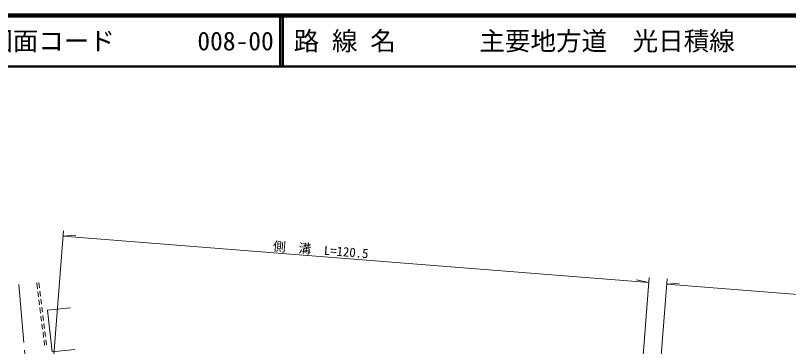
# Model space of a CAD drawing. Units: millimetres, scale not verified. Extents: x 40000 to 680000, y 20000 to 380000.
# Drawn here: x 125913 to 277260, y 315212 to 380000 of the extents above; entities that cross this region are included whole.
import ezdxf
from ezdxf.enums import TextEntityAlignment as Align

# ---------------------------------------------------------------- set-up
doc = ezdxf.new("R2010")
doc.units = ezdxf.units.MM
doc.header["$LTSCALE"] = 1000
doc.linetypes.add('CHAIN', pattern=[18.5, 12, -1.5, 3.5, -1.5])
for name, color, linetype, lineweight in [('M-BGD', 7, 'Continuous', 13), ('M-BMK', 2, 'CHAIN', 13), ('M-STR-HTXT', 7, 'Continuous', 13), ('M-TTL', 2, 'Continuous', 140), ('M-TTL-LINE', 7, 'Continuous', 50)]:
    doc.layers.add(name, color=color, linetype=linetype, lineweight=lineweight)
doc.layers.add('M-TTL-TXT', color=7, linetype='Continuous')
doc.styles.add('ＭＳ ゴシック', font='')
doc.styles.get('ＭＳ ゴシック').set_extended_font_data('MS Gothic')

msp = doc.modelspace()

# ---------------------------------------------------------------- linework, layer by layer
at = {"layer": 'M-BGD'}
for p, q in [((130235, 326529), (130093, 327665)), ((130621, 326670), (130490, 327714)), ((130434, 324942), (130310, 325934)), ((130820, 325082), (130695, 326074)), ((130634, 323354), (130509, 324347)), ((131019, 323494), (130895, 324487)), ((130833, 321767), (130708, 322759)), ((131218, 321907), (131094, 322899)), ((131032, 320179), (130907, 321171)), ((131417, 320319), (131293, 321312)), ((131231, 318592), (131106, 319584)), ((131616, 318732), (131492, 319724)), ((131430, 317004), (131306, 317996)), ((131816, 317144), (131691, 318136)), ((131629, 315416), (131505, 316409)), ((132015, 315557), (131890, 316549))]:
    msp.add_line(p, q, dxfattribs=at)
msp.add_lwpolyline([(137540, 314632), (133085, 314158), (132217, 322332), (136671, 322805)], dxfattribs=at)
at = {"layer": 'M-BMK'}
msp.add_line((129148, 297536), (126605, 327370), dxfattribs=at)
at = {"layer": 'M-STR-HTXT'}
for p, q in [((133414, 313609), (135336, 337823)), ((135257, 336826), (137708, 336974)), ((249913, 327723), (135257, 336826)), ((247273, 294480), (249992, 328720)), ((250749, 293980), (253485, 328442)), ((249913, 327723), (247516, 328256)), ((253406, 327445), (255857, 327593)), ((331514, 321244), (253406, 327445))]:
    msp.add_line(p, q, dxfattribs=at)
at = {"layer": 'M-TTL'}
msp.add_line((680000, 380000), (40000, 380000), dxfattribs=at)
at = {"layer": 'M-TTL-LINE'}
for p, q in [((177750, 380000), (177750, 370000)), ((178250, 380000), (178250, 370000)), ((40000, 370000), (680000, 370000))]:
    msp.add_line(p, q, dxfattribs=at)

# ---------------------------------------------------------------- texts
at = {"layer": 'M-STR-HTXT', "style": 'ＭＳ ゴシック'}
msp.add_text('側\u3000溝\u3000L=120.5', height=1833, rotation=355.461, dxfattribs=at).set_placement((185563, 332676), align=Align.BOTTOM_CENTER)
at = {"layer": 'M-TTL-TXT', "style": 'ＭＳ ゴシック'}
for s, p in [('図面コード', (120380, 375000)), ('路 線 名', (180380, 375000)), ('主要地方道\u3000光日積線', (216734, 375000)), ('008-00', (161521, 375000))]:
    msp.add_text(s, height=3666, dxfattribs=at).set_placement(p, align=Align.MIDDLE_LEFT)

doc.saveas('drawing.dxf')
